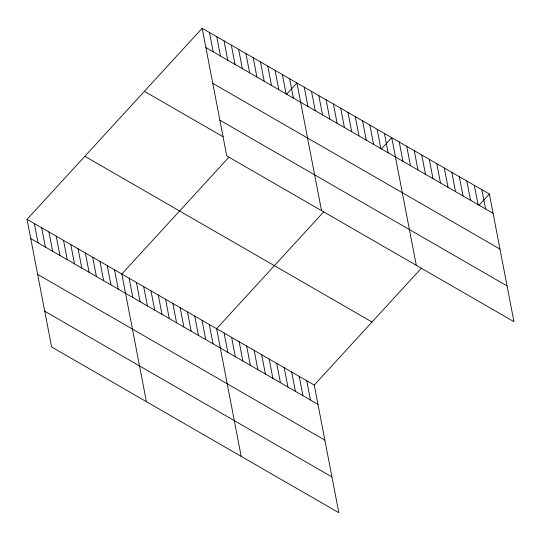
<?xml version="1.0" encoding="UTF-8"?>
<svg xmlns="http://www.w3.org/2000/svg" width="541" height="541" viewBox="0 0 541 541"><rect width="100%" height="100%" fill="white"/><g stroke="black" fill="none" stroke-linecap="round" stroke-linejoin="round"><path stroke-width="0.81" d="M27.05 219.335L314.253 385.064L338.835 512.719L51.632 346.984L27.05 219.335L202.165 28.281L489.368 194.016L513.95 321.665L226.747 155.936L202.165 28.281M228.87 157.242L121.826 274.023L146.408 401.679M286.432 94.438L296.941 82.976L321.523 210.625M323.646 211.93L216.603 328.718L241.185 456.367M381.209 149.127L391.718 137.664L416.3 265.32M314.253 385.064L421.297 268.282M478.859 205.479L489.368 194.016M205.884 47.588L493.088 213.316M212.769 83.341L499.972 249.07M219.862 120.176L507.066 285.912M144.379 91.328L223.115 136.765M84.836 156.288L372.039 322.017M30.769 238.635L317.973 404.37M37.654 274.395L324.857 440.124M44.747 311.231L331.951 476.966M481.855 189.681L485.575 208.982M474.342 185.347L478.061 204.647M466.836 181.012L470.548 200.312M459.323 176.677L463.042 195.977M451.809 172.342L455.529 191.642M444.296 168.008L448.016 187.308M436.79 163.673L440.502 182.973M429.277 159.338L432.996 178.638M421.764 155.003L425.483 174.303M414.25 150.669L417.97 169.969M406.744 146.334L410.457 165.634M399.231 141.999L402.95 161.306M384.428 133.458L388.147 152.758M377.138 129.252L380.857 148.552M369.848 125.045L373.567 144.346M362.558 120.839L366.271 140.139M355.268 116.633L358.981 135.933M347.978 112.42L351.691 131.727M340.688 108.214L344.401 127.52M333.391 104.007L337.111 123.314M326.101 99.801L329.821 119.108M318.811 95.595L322.531 114.895M311.521 91.388L315.241 110.689M304.231 87.182L307.951 106.482M289.651 78.77L293.371 98.07M282.361 74.557L286.081 93.864M275.071 70.35L278.784 89.657M267.781 66.144L271.494 85.451M260.491 61.938L264.204 81.245M253.202 57.731L256.914 77.032M245.905 53.525L249.624 72.825M306.74 380.729L310.46 400.036M238.615 49.319L242.334 68.619M299.227 376.394L302.946 395.701M231.325 45.113L235.044 64.413M291.721 372.059L295.433 391.366M224.035 40.906L227.754 60.207M284.208 367.724L287.927 387.031M216.745 36.693L220.464 56M276.694 363.39L280.414 382.697M209.455 32.487L213.174 51.794M269.181 359.062L272.901 378.362M261.675 354.727L265.388 374.027M254.162 350.392L257.881 369.692M246.649 346.057L250.368 365.358M239.136 341.723L242.855 361.023M231.629 337.388L235.342 356.688M224.116 333.053L227.835 352.353M209.313 324.512L213.032 343.812M202.023 320.306L205.742 339.606M194.733 316.093L198.452 335.4M187.443 311.887L191.162 331.193M180.153 307.68L183.866 326.987M172.863 303.474L176.576 322.774M165.573 299.268L169.286 318.568M158.283 295.061L161.996 314.362M150.986 290.855L154.706 310.155M143.696 286.649L147.416 305.949M136.406 282.443L140.126 301.743M129.116 278.23L132.836 297.536M114.536 269.817L118.256 289.124M107.246 265.611L110.966 284.911M99.957 261.404L103.676 280.705M92.667 257.198L96.379 276.498M85.377 252.992L89.089 272.292M78.087 248.786L81.799 268.086M70.797 244.573L74.509 263.88M63.5 240.366L67.219 259.673M56.21 236.16L59.929 255.467M48.92 231.954L52.639 251.261M41.63 227.747L45.349 247.048M34.34 223.541L38.059 242.841"/></g></svg>
